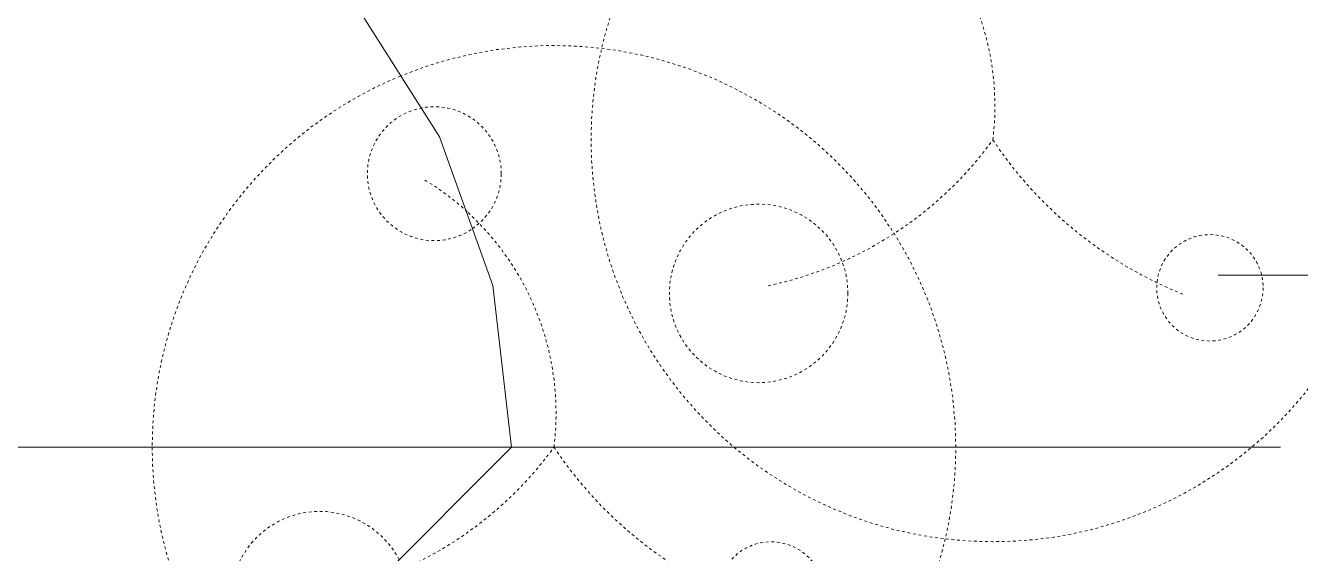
# Model space of a CAD drawing. Header units: inches. Extents: x 9391 to 11530, y 1186 to 2858.
# Drawn here: x 10119.8 to 10176.9, y 2707.6 to 2731.3 of the extents above; entities that cross this region are included whole.
import ezdxf

# ---------------------------------------------------------------- set-up
doc = ezdxf.new("R2010")
doc.units = ezdxf.units.IN
doc.header["$MEASUREMENT"] = 0
doc.linetypes.add('Dash', pattern=[0.25, 0.125, -0.125])
for name, color, linetype, lineweight in [('A-DETL-GENF-1', 254, 'Continuous', 9), ('A-DETL-GENF-2', 253, 'Continuous', 9), ('A-DETL-GENF-HDLN', 1, 'Dash', 9)]:
    doc.layers.add(name, color=color, linetype=linetype, lineweight=lineweight)

# ---------------------------------------------------------------- blocks, each defined once
blk = doc.blocks.new('orange tree 26119 - orange tree 26119-V134-FLOOR PLAN - ROOF')
at = {"layer": 'A-DETL-GENF-1'}
for p, q in [((24.693, 19.79), (28.432, 13.913)), ((28.432, 13.913), (30.815, 7.252)), ((30.815, 7.252), (31.652, 0)), ((6.08, 0), (15.824, 0)), ((15.824, 0), (18.812, 0)), ((18.812, 0), (18.163, 0)), ((18.163, 0), (23.879, 0)), ((23.879, 0), (22.84, 0)), ((22.84, 0), (29.336, 0)), ((29.336, 0), (32.584, 0)), ((35.442, 0), (30.245, 0)), ((30.245, 0), (34.533, 0)), ((32.584, 0), (35.442, 0)), ((34.792, 0), (33.623, 0)), ((33.623, 0), (39.859, 0)), ((34.533, 0), (36.611, 0)), ((41.678, 0), (34.792, 0)), ((36.611, 0), (38.17, 0)), ((38.17, 0), (42.458, 0)), ((43.887, 0), (40.639, 0)), ((40.639, 0), (42.718, 0)), ((45.316, 0), (41.159, 0)), ((41.159, 0), (47.135, 0)), ((42.718, 0), (41.678, 0)), ((42.458, 0), (49.344, 0)), ((46.485, 0), (43.887, 0)), ((45.706, 0), (45.316, 0)), ((47.785, 0), (45.706, 0)), ((47.135, 0), (46.485, 0)), ((49.344, 0), (47.135, 0)), ((47.135, 0), (49.863, 0)), ((51.552, 0), (47.785, 0)), ((49.863, 0), (58.048, 0)), ((52.332, 0), (51.552, 0)), ((55.06, 0), (52.332, 0)), ((62.076, 0), (55.06, 0)), ((55.71, 0), (55.19, 0)), ((55.19, 0), (59.607, 0)), ((58.958, 0), (55.71, 0)), ((60.257, 0), (57.399, 0)), ((57.399, 0), (62.076, 0)), ((58.048, 0), (58.958, 0)), ((59.607, 0), (58.308, 0)), ((58.308, 0), (62.725, 0)), ((66.103, 0), (60.257, 0)), ((62.725, 0), (66.103, 0)), ((31.652, 0), (0, -31.652)), ((12.446, 0), (7.379, 0)), ((13.745, 0), (12.446, 0)), ((15.434, 0), (13.745, 0)), ((19.202, 0), (15.434, 0)), ((23.1, 0), (19.202, 0)), ((25.308, 0), (23.1, 0)), ((29.336, 0), (25.308, 0)), ((31.544, 0), (29.336, 0)), ((32.714, 0), (31.544, 0)), ((34.533, 0), (32.714, 0)), ((39.859, 0), (34.533, 0))]:
    blk.add_line(p, q, dxfattribs=at)
blk = doc.blocks.new('lupin 26755 - lupin 26755-1542760-FLOOR PLAN - ROOF')
at = {"layer": 'A-DETL-GENF-HDLN'}
for centre, radius in [((0, 0), 18), ((-10.493, -6.874), 4), ((9.724, -6.624), 2.385)]:
    blk.add_circle(centre, radius, dxfattribs=at)
for centre, radius, start, end in [((-12.131, 1.52), 12.226, 352.8605, 59.0245), ((-13.568, 9.876), 16.782, 282.0514, 323.9486), ((15.364, 10.234), 18.46, 213.6663, 248.3337)]:
    blk.add_arc(centre, radius, start, end, dxfattribs=at)
blk = doc.blocks.new('lupin 26755 - lupin 26755-V139-FLOOR PLAN - ROOF')
at = {"layer": 'A-DETL-GENF-HDLN'}
blk.add_circle((9.724, -6.624), 2.385, dxfattribs=at)
for centre, radius, start, end in [((0, 0), 18, 0, 112.399), ((0, 0), 18, 112.5, 180), ((-5.363, 12.255), 3, 100.4436, 304.6154), ((-5.363, 12.255), 3, 0, 100.4436), ((-12.131, 1.52), 12.226, 47.5807, 59.0245), ((-5.363, 12.255), 3, 304.844, 0), ((-12.131, 1.52), 12.226, 352.8605, 47.5807), ((0, 0), 18, 220.6872, 0), ((-13.568, 9.876), 16.782, 290.4971, 323.9486), ((15.364, 10.234), 18.46, 213.6663, 248.3337), ((0, 0), 18, 180, 220.6872), ((-10.493, -6.874), 4, 27.2652, 242.7988)]:
    blk.add_arc(centre, radius, start, end, dxfattribs=at)
blk = doc.blocks.new('magnolia 26756 - magnolia 26756-V144-FLOOR PLAN - ROOF')
at = {"layer": 'A-DETL-GENF-1'}
for p, q in [((-17.433, 0), (-20.865, 0)), ((-24.236, 0), (-24.398, 0)), ((-24.398, 0), (-24.171, 0)), ((-23.863, 0), (-24.236, 0)), ((-24.171, 0), (-23.955, 0)), ((-23.199, 0), (-24.132, 0)), ((-24.132, 0), (-23.983, 0)), ((-23.983, 0), (-22.031, 0)), ((-23.955, 0), (-22.932, 0)), ((-22.678, 0), (-23.863, 0)), ((-23.416, 0), (-23.437, 0)), ((-23.437, 0), (-23.199, 0)), ((-23.332, 0), (-23.416, 0)), ((-22.985, 0), (-23.332, 0)), ((-22.932, 0), (-23.018, 0)), ((-23.018, 0), (-22.948, 0)), ((-22.575, 0), (-22.985, 0)), ((-22.948, 0), (-22.798, 0)), ((-22.798, 0), (-21.187, 0)), ((-20.532, 0), (-22.678, 0)), ((-21.704, 0), (-22.575, 0)), ((-22.455, 0), (-22.539, 0)), ((-22.539, 0), (-22.532, 0)), ((-22.532, 0), (-22.369, 0)), ((-21.997, 0), (-22.455, 0)), ((-22.369, 0), (-20.735, 0)), ((-22.031, 0), (-21.865, 0)), ((-21.891, 0), (-21.997, 0)), ((-21.865, 0), (-21.891, 0)), ((-21, 0), (-21.704, 0)), ((-21.597, 0), (-21.599, 0)), ((-21.599, 0), (-21.298, 0)), ((-21.546, 0), (-21.597, 0)), ((-21.428, 0), (-21.546, 0)), ((-20.399, 0), (-21.428, 0)), ((-21.227, 0), (-21.332, 0)), ((-21.332, 0), (-20.658, 0)), ((-21.298, 0), (-21.227, 0)), ((-21.187, 0), (-20.695, 0)), ((-19.999, 0), (-21.065, 0)), ((-21.065, 0), (-20.91, 0)), ((-20.979, 0), (-21.001, 0)), ((-21.001, 0), (-20.865, 0)), ((-20.799, 0), (-21, 0)), ((-20.84, 0), (-20.979, 0)), ((-20.91, 0), (-20.697, 0)), ((-19.965, 0), (-20.84, 0)), ((-20.71, 0), (-20.799, 0)), ((-20.735, 0), (-19.999, 0)), ((-20.5, 0), (-20.71, 0))]:
    blk.add_line(p, q, dxfattribs=at)

msp = doc.modelspace()

# ---------------------------------------------------------------- block references
at = {"layer": 'A-DETL-GENF-1'}
for name, p in [('orange tree 26119 - orange tree 26119-V134-FLOOR PLAN - ROOF', (10109.903, 2712.389)), ('magnolia 26756 - magnolia 26756-V144-FLOOR PLAN - ROOF', (10197.604, 2720.093))]:
    msp.add_blockref(name, p, dxfattribs=at)
at = {"layer": 'A-DETL-GENF-2'}
for name, p in [('lupin 26755 - lupin 26755-1542760-FLOOR PLAN - ROOF', (10163.118, 2726.155)), ('lupin 26755 - lupin 26755-V139-FLOOR PLAN - ROOF', (10143.458, 2712.389))]:
    msp.add_blockref(name, p, dxfattribs=at)

doc.saveas('drawing.dxf')
